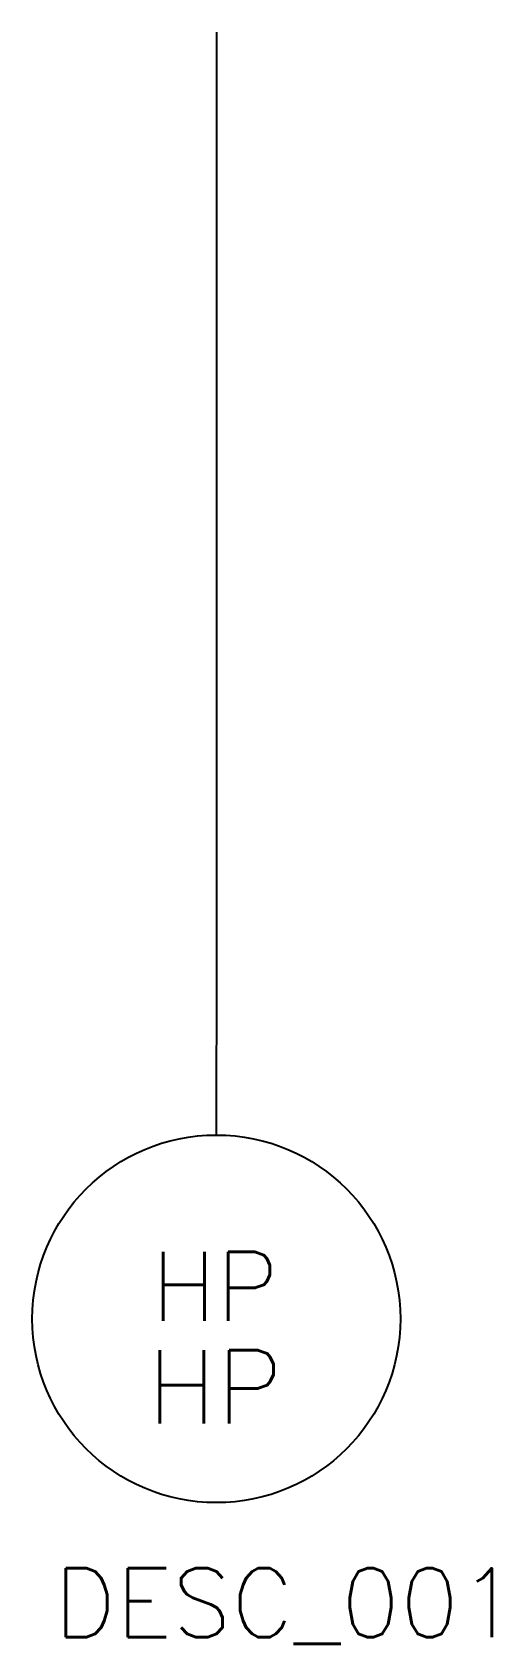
# Model space of a CAD drawing. Header units: inches. Extents: x -0.25 to 0.37, y -2.19 to 0.
import ezdxf
from ezdxf.enums import TextEntityAlignment as Align

# ---------------------------------------------------------------- set-up
doc = ezdxf.new("R2010")
doc.units = ezdxf.units.IN
doc.header["$LTSCALE"] = 0.5
doc.header["$MEASUREMENT"] = 0
doc.styles.add('Text', font='SIMPLEX.SHX', dxfattribs={"height": 0.1})

msp = doc.modelspace()

# ---------------------------------------------------------------- linework, layer by layer
at = {"color": 6}
for p, q in [((0, 0), (0, -0.2447)), ((0, -0.2447), (0, -0.7447)), ((0, -0.7447), (0, -0.9055)), ((0, -0.9055), (0, -1.2555)), ((0, -1.2555), (-0.0001, -1.5))]:
    msp.add_line(p, q, dxfattribs=at)
msp.add_circle((-0.0001, -1.75), 0.25)

# ---------------------------------------------------------------- texts
at = {"color": 0, "style": 'Text'}
msp.add_text('HP', height=0.1, dxfattribs=at).set_placement((-0.0019, -1.8425), align=Align.MIDDLE_CENTER)
msp.add_attdef('HP', text='10', height=0.09375, dxfattribs=at).set_placement((-0.0019, -1.7058), align=Align.MIDDLE_CENTER)
msp.add_attdef('DESC_001', (-0.2207, -2.183), 'SPARE', height=0.09375, dxfattribs=at)

doc.saveas('drawing.dxf')
